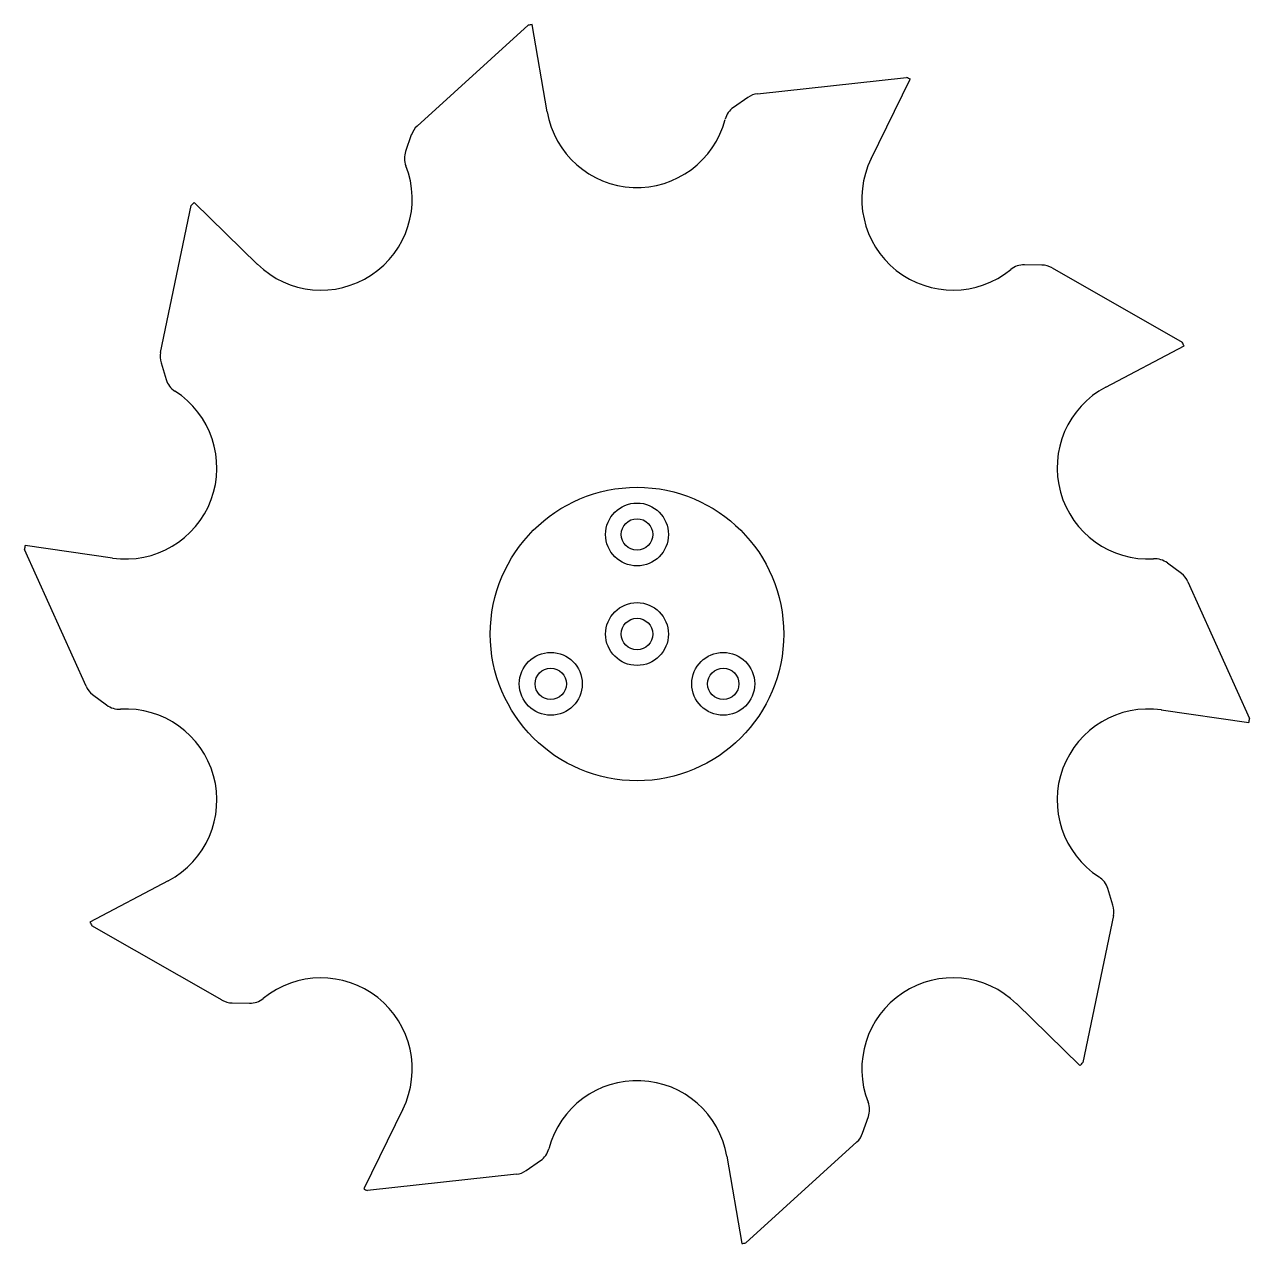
# Model space of a CAD drawing. Header units: millimetres. Extents: x 91 to 208, y 50 to 166.
import ezdxf

# ---------------------------------------------------------------- set-up
doc = ezdxf.new("R2010")
doc.units = ezdxf.units.MM
doc.layers.add('图框', color=7, linetype='Continuous')

msp = doc.modelspace()

# ---------------------------------------------------------------- linework, layer by layer
at = {"color": 7, "linetype": 'Continuous', "lineweight": 25}
for p, q in [((128.35, 156.71), (138.95, 166.33)), ((140.76, 158.08), (139.33, 166.4)), ((160.84, 159.79), (175.07, 161.35)), ((171.69, 153.6), (175.42, 161.18)), ((159.91, 159.44), (158.54, 158.48)), ((127.8, 155.88), (127.26, 154.3)), ((103.88, 135.12), (106.79, 149.13)), ((113.12, 143.52), (107.07, 149.41)), ((187.98, 143.45), (186.31, 143.48)), ((188.94, 143.19), (201.36, 136.09)), ((194.08, 131.81), (201.55, 135.74)), ((103.92, 134.13), (104.41, 132.53)), ((96.77, 103.27), (90.89, 116.32)), ((99.3, 115.5), (90.95, 116.71)), ((201.29, 114.02), (199.95, 115.02)), ((201.91, 113.24), (207.79, 100.19)), ((97.39, 102.49), (98.73, 101.49)), ((199.37, 101.01), (207.73, 99.8)), ((104.6, 84.7), (97.13, 80.77)), ((194.76, 82.38), (194.26, 83.98)), ((194.8, 81.39), (191.88, 67.38)), ((109.74, 73.32), (97.32, 80.42)), ((110.7, 73.06), (112.37, 73.03)), ((185.56, 72.99), (191.61, 67.1)), ((126.99, 62.91), (123.26, 55.33)), ((170.87, 60.63), (171.42, 62.21)), ((170.33, 59.8), (159.73, 50.18)), ((138.77, 57.07), (140.14, 58.03)), ((157.91, 58.43), (159.34, 50.11)), ((137.83, 56.71), (123.61, 55.16))]:
    msp.add_line(p, q, dxfattribs=at)
for centre, radius in [((149.34, 117.75), 3), ((149.34, 117.75), 1.5), ((149.34, 108.25), 3), ((149.34, 108.25), 1.5), ((141.11, 103.5), 3), ((157.57, 103.5), 3), ((141.11, 103.5), 1.5), ((157.57, 103.5), 1.5)]:
    msp.add_circle(centre, radius, dxfattribs=at)
for centre, radius, start, end in [((149.34, 108.25), 59, 99.764, 100.1459), ((149.34, 108.25), 59, 63.764, 64.1459), ((161.06, 157.81), 2, 96.236, 125.0518), ((149.34, 159.55), 8.7, 189.764, 345.3336), ((159.69, 156.85), 2, 125.0518, 165.3336), ((129.7, 155.23), 2, 132.236, 161.0518), ((129.15, 153.65), 2, 161.0518, 201.3336), ((179.49, 149.76), 8.7, 153.764, 309.3336), ((119.19, 149.76), 8.7, 225.764, 21.3336), ((149.34, 108.25), 59, 135.764, 136.1459), ((186.27, 141.48), 2, 89.0518, 129.3336), ((187.95, 141.45), 2, 60.236, 89.0518), ((149.34, 108.25), 59, 27.764, 28.1459), ((105.83, 134.71), 2, 168.236, 197.0518), ((106.32, 133.11), 2, 197.0518, 237.3336), ((100.55, 124.11), 8.7, 261.764, 57.3336), ((198.13, 124.11), 8.7, 117.764, 273.3336), ((149.34, 108.25), 59, 171.764, 172.1459), ((198.75, 113.43), 2, 53.0518, 93.3336), ((200.09, 112.42), 2, 24.236, 53.0518), ((98.59, 104.09), 2, 204.236, 233.0518), ((99.93, 103.08), 2, 233.0518, 273.3336), ((100.55, 92.4), 8.7, 297.764, 93.3336), ((198.13, 92.4), 8.7, 81.764, 237.3336), ((149.34, 108.25), 59, 351.764, 352.1459), ((192.35, 83.39), 2, 17.0518, 57.3336), ((192.84, 81.79), 2, 348.236, 17.0518), ((149.34, 108.25), 59, 207.764, 208.1459), ((119.19, 66.75), 8.7, 333.764, 129.3336), ((179.49, 66.75), 8.7, 45.764, 201.3336), ((110.73, 75.06), 2, 240.236, 269.0518), ((112.4, 75.03), 2, 269.0518, 309.3336), ((149.34, 108.25), 59, 315.764, 316.1459), ((149.34, 56.95), 8.7, 9.764, 165.3336), ((169.53, 62.86), 2, 341.0518, 21.3336), ((168.98, 61.28), 2, 312.236, 341.0518), ((138.99, 59.66), 2, 305.0518, 345.3336), ((137.62, 58.7), 2, 276.236, 305.0518), ((149.34, 108.25), 59, 243.764, 244.1459), ((149.34, 108.25), 59, 279.764, 280.1459)]:
    msp.add_arc(centre, radius, start, end, dxfattribs=at)
at = {"layer": '图框'}
msp.add_circle((149.34, 108.25), 14, dxfattribs=at)

doc.saveas('drawing.dxf')
